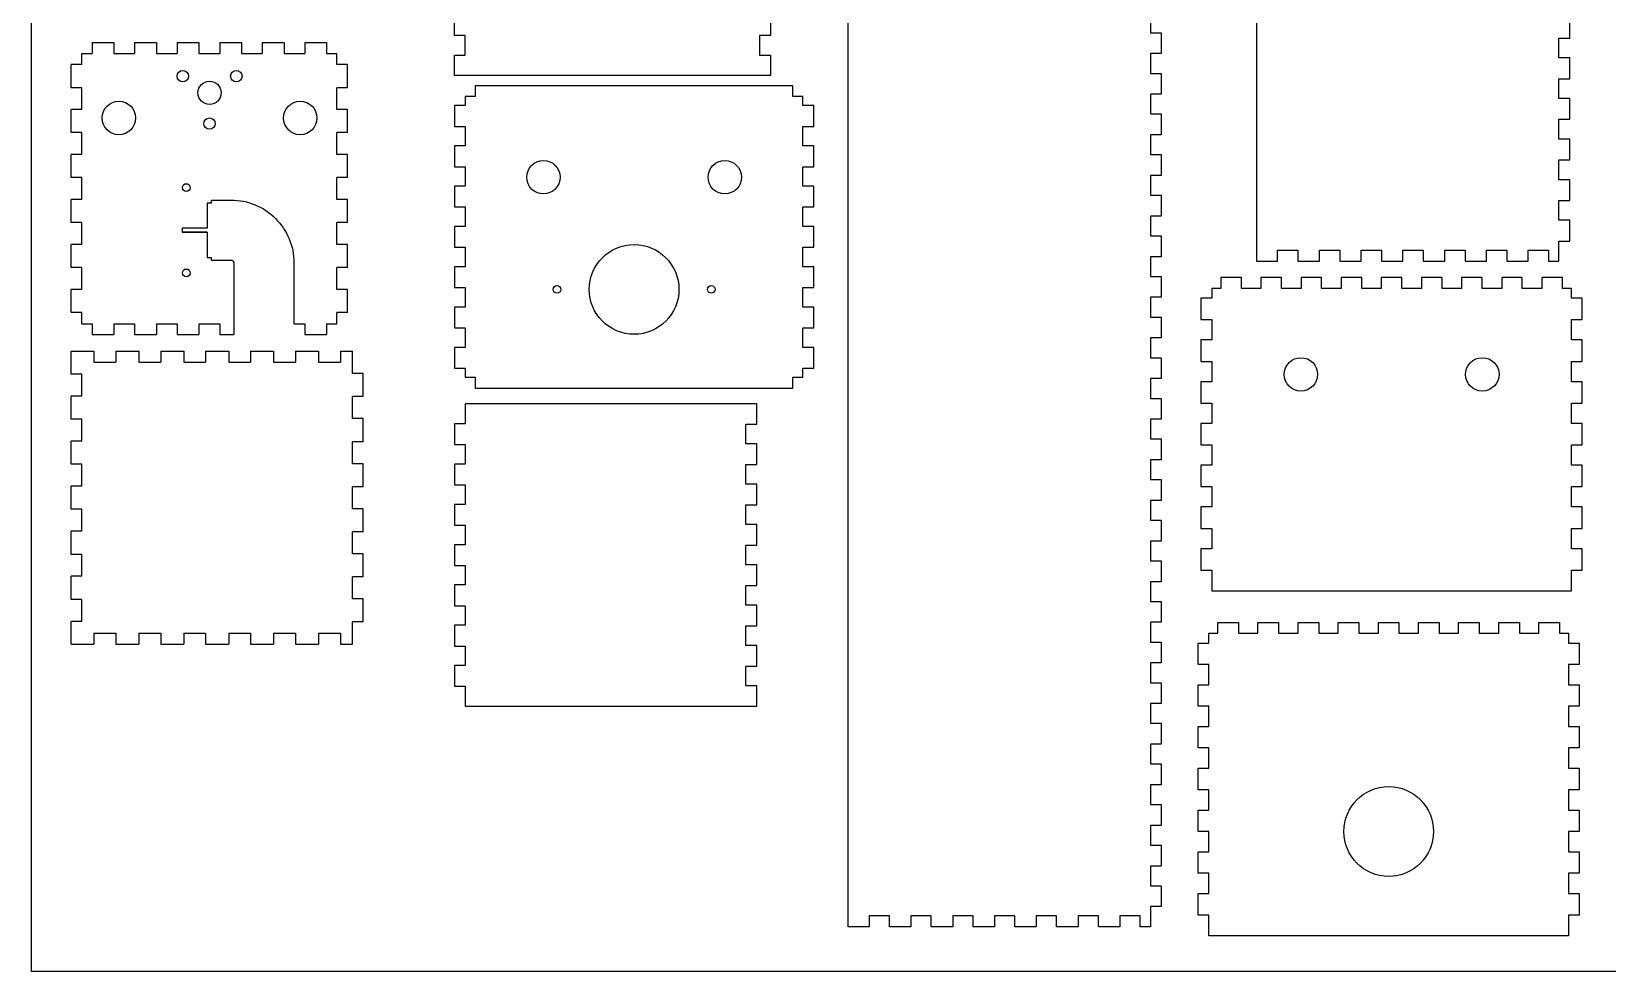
# Model space of a CAD drawing. Header units: millimetres. Extents: x -3740 to 1472, y -3901 to 3077.
# Drawn here: x -3740 to -3161, y 2236 to 2582 of the extents above; entities that cross this region are included whole.
import ezdxf

# ---------------------------------------------------------------- set-up
doc = ezdxf.new("R2010")
doc.units = ezdxf.units.MM
doc.layers.get('0').update_dxf_attribs({"true_color": 0xe7f0ff})
doc.layers.add('test', color=4, linetype='Continuous')

msp = doc.modelspace()

# ---------------------------------------------------------------- linework, layer by layer
for p, q in [((-3675.522, 2518.677), (-3675.522, 2509.427)), ((-3675.522, 2509.427), (-3684.772, 2509.427)), ((-3675.522, 2507.927), (-3684.772, 2507.927)), ((-3675.522, 2507.927), (-3675.522, 2498.677))]:
    msp.add_line(p, q)
at = {"color": 5}
for p, q in [((-3302.831, 2487.273), (-3306.11, 2487.273)), ((-3306.11, 2487.273), (-3306.11, 2483.693)), ((-3295.252, 2491.273), (-3302.831, 2491.273)), ((-3302.831, 2491.273), (-3302.831, 2487.273)), ((-3295.252, 2487.273), (-3295.252, 2491.273)), ((-3288.073, 2487.273), (-3295.252, 2487.273)), ((-3280.494, 2491.273), (-3288.073, 2491.273)), ((-3288.073, 2491.273), (-3288.073, 2487.273)), ((-3280.494, 2487.273), (-3280.494, 2491.273)), ((-3273.315, 2487.273), (-3280.494, 2487.273)), ((-3265.736, 2491.273), (-3273.315, 2491.273)), ((-3273.315, 2491.273), (-3273.315, 2487.273)), ((-3265.736, 2487.273), (-3265.736, 2491.273)), ((-3258.558, 2487.273), (-3265.736, 2487.273)), ((-3250.978, 2491.273), (-3258.558, 2491.273)), ((-3258.558, 2491.273), (-3258.558, 2487.273)), ((-3250.978, 2487.273), (-3250.978, 2491.273)), ((-3243.8, 2487.273), (-3250.978, 2487.273)), ((-3236.221, 2491.273), (-3243.8, 2491.273)), ((-3243.8, 2491.273), (-3243.8, 2487.273)), ((-3236.221, 2487.273), (-3236.221, 2491.273)), ((-3229.042, 2487.273), (-3236.221, 2487.273)), ((-3221.463, 2491.273), (-3229.042, 2491.273)), ((-3229.042, 2491.273), (-3229.042, 2487.273)), ((-3221.463, 2487.273), (-3221.463, 2491.273)), ((-3214.284, 2487.273), (-3221.463, 2487.273)), ((-3206.705, 2491.273), (-3214.284, 2491.273)), ((-3214.284, 2491.273), (-3214.284, 2487.273)), ((-3206.705, 2487.273), (-3206.705, 2491.273)), ((-3199.526, 2487.273), (-3206.705, 2487.273)), ((-3191.947, 2491.273), (-3199.526, 2491.273)), ((-3199.526, 2491.273), (-3199.526, 2487.273)), ((-3191.947, 2487.273), (-3191.947, 2491.273)), ((-3184.768, 2487.273), (-3191.947, 2487.273)), ((-3177.189, 2491.273), (-3184.768, 2491.273)), ((-3184.768, 2491.273), (-3184.768, 2487.273)), ((-3177.189, 2487.273), (-3177.189, 2491.273)), ((-3173.91, 2487.273), (-3177.189, 2487.273)), ((-3173.91, 2483.693), (-3173.91, 2487.273)), ((-3306.11, 2483.693), (-3310.11, 2483.693)), ((-3310.11, 2483.693), (-3310.11, 2475.813)), ((-3169.91, 2483.693), (-3173.91, 2483.693)), ((-3169.91, 2475.813), (-3169.91, 2483.693)), ((-3310.11, 2475.813), (-3306.11, 2475.813)), ((-3306.11, 2475.813), (-3306.11, 2468.333)), ((-3173.91, 2468.333), (-3173.91, 2475.813)), ((-3173.91, 2475.813), (-3169.91, 2475.813)), ((-3306.11, 2468.333), (-3310.11, 2468.333)), ((-3310.11, 2468.333), (-3310.11, 2460.453)), ((-3169.91, 2468.333), (-3173.91, 2468.333)), ((-3169.91, 2460.453), (-3169.91, 2468.333)), ((-3310.11, 2460.453), (-3306.11, 2460.453)), ((-3306.11, 2460.453), (-3306.11, 2452.973)), ((-3173.91, 2452.973), (-3173.91, 2460.453)), ((-3173.91, 2460.453), (-3169.91, 2460.453)), ((-3306.11, 2452.973), (-3310.11, 2452.973)), ((-3310.11, 2452.973), (-3310.11, 2445.093)), ((-3169.91, 2452.973), (-3173.91, 2452.973)), ((-3169.91, 2445.093), (-3169.91, 2452.973)), ((-3310.11, 2445.093), (-3306.11, 2445.093)), ((-3306.11, 2445.093), (-3306.11, 2437.613)), ((-3173.91, 2437.613), (-3173.91, 2445.093)), ((-3173.91, 2445.093), (-3169.91, 2445.093)), ((-3306.11, 2437.613), (-3310.11, 2437.613)), ((-3310.11, 2437.613), (-3310.11, 2429.733)), ((-3169.91, 2437.613), (-3173.91, 2437.613)), ((-3169.91, 2429.733), (-3169.91, 2437.613)), ((-3310.11, 2429.733), (-3306.11, 2429.733)), ((-3306.11, 2429.733), (-3306.11, 2422.253)), ((-3173.91, 2422.253), (-3173.91, 2429.733)), ((-3173.91, 2429.733), (-3169.91, 2429.733)), ((-3306.11, 2422.253), (-3310.11, 2422.253)), ((-3310.11, 2422.253), (-3310.11, 2414.373)), ((-3169.91, 2422.253), (-3173.91, 2422.253)), ((-3169.91, 2414.373), (-3169.91, 2422.253)), ((-3310.11, 2414.373), (-3306.11, 2414.373)), ((-3306.11, 2414.373), (-3306.11, 2406.893)), ((-3173.91, 2406.893), (-3173.91, 2414.373)), ((-3173.91, 2414.373), (-3169.91, 2414.373)), ((-3306.11, 2406.893), (-3310.11, 2406.893)), ((-3310.11, 2406.893), (-3310.11, 2399.013)), ((-3169.91, 2406.893), (-3173.91, 2406.893)), ((-3169.91, 2399.013), (-3169.91, 2406.893)), ((-3310.11, 2399.013), (-3306.11, 2399.013)), ((-3306.11, 2399.013), (-3306.11, 2391.533)), ((-3173.91, 2391.533), (-3173.91, 2399.013)), ((-3173.91, 2399.013), (-3169.91, 2399.013)), ((-3306.11, 2391.533), (-3310.11, 2391.533)), ((-3310.11, 2391.533), (-3310.11, 2383.653)), ((-3169.91, 2391.533), (-3173.91, 2391.533)), ((-3169.91, 2383.653), (-3169.91, 2391.533)), ((-3310.11, 2383.653), (-3306.11, 2383.653)), ((-3306.11, 2383.653), (-3306.11, 2376.073)), ((-3173.91, 2376.073), (-3173.91, 2383.653)), ((-3173.91, 2383.653), (-3169.91, 2383.653)), ((-3306.11, 2376.073), (-3173.91, 2376.073))]:
    msp.add_line(p, q, dxfattribs=at)
at = {"color": 4}
for p, q in [((-3643.681, 2474.274), (-3639.668, 2474.274)), ((-3639.668, 2474.274), (-3639.668, 2470.274))]:
    msp.add_line(p, q, dxfattribs=at)
at = {"color": 5}
for points in [[(-3289.721, 3057.484), (-3289.721, 2497.283), (-3281.942, 2497.283), (-3281.942, 2501.283), (-3274.461, 2501.283), (-3274.461, 2497.283), (-3266.581, 2497.283), (-3266.581, 2501.283), (-3259.101, 2501.283), (-3259.101, 2497.283), (-3251.221, 2497.283), (-3251.221, 2501.283), (-3243.741, 2501.283), (-3243.741, 2497.283), (-3235.861, 2497.283), (-3235.861, 2501.283), (-3228.381, 2501.283), (-3228.381, 2497.283), (-3220.502, 2497.283), (-3220.502, 2501.283), (-3213.022, 2501.283), (-3213.022, 2497.283), (-3205.142, 2497.283), (-3205.142, 2501.283), (-3197.662, 2501.283), (-3197.662, 2497.283), (-3189.782, 2497.283), (-3189.782, 2501.283), (-3182.302, 2501.283), (-3182.302, 2497.283), (-3178.522, 2497.283), (-3178.522, 2504.653), (-3174.522, 2504.653), (-3174.522, 2512.322), (-3178.522, 2512.322), (-3178.522, 2519.592), (-3174.522, 2519.592), (-3174.522, 2527.261), (-3178.522, 2527.261), (-3178.522, 2534.53), (-3174.522, 2534.53), (-3174.522, 2542.2), (-3178.522, 2542.2), (-3178.522, 2549.469), (-3174.522, 2549.469), (-3174.522, 2557.138), (-3178.522, 2557.138), (-3178.522, 2564.408), (-3174.522, 2564.408), (-3174.522, 2572.077), (-3178.522, 2572.077), (-3178.522, 2579.346), (-3174.522, 2579.346), (-3174.522, 2587.016)], [(-3328.706, 2588.564), (-3328.706, 2581.294), (-3324.706, 2581.294), (-3324.706, 2573.625), (-3328.706, 2573.625), (-3328.706, 2566.356), (-3324.706, 2566.356), (-3324.706, 2558.686), (-3328.706, 2558.686), (-3328.706, 2551.417), (-3324.706, 2551.417), (-3324.706, 2543.748), (-3328.706, 2543.748), (-3328.706, 2536.478), (-3324.706, 2536.478), (-3324.706, 2528.809), (-3328.706, 2528.809), (-3328.706, 2521.54), (-3324.706, 2521.54), (-3324.706, 2513.87), (-3328.706, 2513.87), (-3328.706, 2506.601), (-3324.706, 2506.601), (-3324.706, 2498.932), (-3328.706, 2498.932), (-3328.706, 2491.663), (-3324.706, 2491.663), (-3324.706, 2483.993), (-3328.706, 2483.993), (-3328.706, 2476.724), (-3324.706, 2476.724), (-3324.706, 2469.054), (-3328.706, 2469.054), (-3328.706, 2461.785), (-3324.706, 2461.785), (-3324.706, 2454.115), (-3328.706, 2454.115), (-3328.706, 2446.846), (-3324.706, 2446.846), (-3324.706, 2439.177), (-3328.706, 2439.177), (-3328.706, 2431.908), (-3324.706, 2431.908), (-3324.706, 2424.238), (-3328.706, 2424.238), (-3328.706, 2416.969), (-3324.706, 2416.969), (-3324.706, 2409.3), (-3328.706, 2409.3), (-3328.706, 2402.03), (-3324.706, 2402.03), (-3324.706, 2394.361), (-3328.706, 2394.361), (-3328.706, 2387.092), (-3324.706, 2387.092), (-3324.706, 2379.422), (-3328.706, 2379.422), (-3328.706, 2372.153), (-3324.706, 2372.153), (-3324.706, 2364.484), (-3328.706, 2364.484), (-3328.706, 2357.214), (-3324.706, 2357.214), (-3324.706, 2349.545), (-3328.706, 2349.545), (-3328.706, 2342.276), (-3324.706, 2342.276), (-3324.706, 2334.606), (-3328.706, 2334.606), (-3328.706, 2327.337), (-3324.706, 2327.337), (-3324.706, 2319.668), (-3328.706, 2319.668), (-3328.706, 2312.398), (-3324.706, 2312.398), (-3324.706, 2304.729), (-3328.706, 2304.729), (-3328.706, 2297.46), (-3324.706, 2297.46), (-3324.706, 2289.79), (-3328.706, 2289.79), (-3328.706, 2282.521), (-3324.706, 2282.521), (-3324.706, 2274.852), (-3328.706, 2274.852), (-3328.706, 2267.582), (-3324.706, 2267.582), (-3324.706, 2259.913), (-3328.706, 2259.913), (-3328.706, 2252.543), (-3332.486, 2252.543), (-3332.486, 2256.544), (-3339.966, 2256.544), (-3339.966, 2252.543), (-3347.846, 2252.543), (-3347.846, 2256.544), (-3355.326, 2256.544), (-3355.326, 2252.543), (-3363.206, 2252.543), (-3363.206, 2256.544), (-3370.686, 2256.544), (-3370.686, 2252.543), (-3378.566, 2252.543), (-3378.566, 2256.544), (-3386.046, 2256.544), (-3386.046, 2252.543), (-3393.926, 2252.543), (-3393.926, 2256.544), (-3401.406, 2256.544), (-3401.406, 2252.543), (-3409.286, 2252.543), (-3409.286, 2256.544), (-3416.766, 2256.544), (-3416.766, 2252.543), (-3424.646, 2252.543), (-3424.646, 2256.544), (-3432.126, 2256.544), (-3432.126, 2252.543), (-3439.906, 2252.543), (-3439.906, 2812.744)]]:
    msp.add_lwpolyline(points, dxfattribs=at)
at = {"color": 2}
msp.add_lwpolyline([(-3468.472, 2587.916), (-3468.472, 2580.303), (-3472.472, 2580.303), (-3472.472, 2573.089), (-3468.472, 2573.089), (-3468.472, 2565.576), (-3584.672, 2565.576), (-3584.672, 2573.089), (-3580.672, 2573.089), (-3580.672, 2580.303), (-3584.672, 2580.303), (-3584.672, 2587.916)], dxfattribs=at)
at = {"color": 4}
for points in [[(-3721.622, 2573.724), (-3717.899, 2573.724)], [(-3721.622, 2569.558), (-3721.622, 2573.724)], [(-3717.899, 2577.724), (-3717.899, 2573.724)], [(-3717.899, 2577.724), (-3709.876, 2577.724)], [(-3709.876, 2577.724), (-3709.876, 2573.724)], [(-3709.876, 2573.724), (-3702.253, 2573.724)], [(-3702.253, 2577.724), (-3702.253, 2573.724)], [(-3702.253, 2577.724), (-3694.23, 2577.724)], [(-3694.23, 2577.724), (-3694.23, 2573.724)], [(-3694.23, 2573.724), (-3686.606, 2573.724)], [(-3686.606, 2577.724), (-3686.606, 2573.724)], [(-3686.606, 2577.724), (-3678.583, 2577.724)], [(-3678.583, 2577.724), (-3678.583, 2573.724)], [(-3678.583, 2573.724), (-3670.96, 2573.724)], [(-3670.96, 2577.724), (-3670.96, 2573.724)], [(-3670.96, 2577.724), (-3662.937, 2577.724)], [(-3662.937, 2577.724), (-3662.937, 2573.724)], [(-3662.937, 2573.724), (-3655.314, 2573.724)], [(-3655.314, 2577.724), (-3655.314, 2573.724)], [(-3655.314, 2577.724), (-3647.291, 2577.724)], [(-3647.291, 2577.724), (-3647.291, 2573.724)], [(-3647.291, 2573.724), (-3639.668, 2573.724)], [(-3639.668, 2577.724), (-3639.668, 2573.724)], [(-3639.668, 2577.724), (-3631.645, 2577.724)], [(-3631.645, 2577.724), (-3631.645, 2573.724)], [(-3631.645, 2573.724), (-3627.922, 2573.724)], [(-3627.922, 2569.558), (-3627.922, 2573.724)], [(-3725.622, 2561.093), (-3725.622, 2569.558)], [(-3721.622, 2569.558), (-3725.622, 2569.558)], [(-3623.922, 2569.558), (-3627.922, 2569.558)], [(-3623.922, 2561.093), (-3623.922, 2569.558)], [(-3721.622, 2561.093), (-3725.622, 2561.093)], [(-3721.622, 2553.028), (-3721.622, 2561.093)], [(-3627.922, 2553.028), (-3627.922, 2561.093)], [(-3623.922, 2561.093), (-3627.922, 2561.093)], [(-3725.622, 2544.562), (-3725.622, 2553.028)], [(-3721.622, 2553.028), (-3725.622, 2553.028)], [(-3623.922, 2553.028), (-3627.922, 2553.028)], [(-3623.922, 2544.562), (-3623.922, 2553.028)], [(-3721.622, 2544.562), (-3725.622, 2544.562)], [(-3721.622, 2536.497), (-3721.622, 2544.562)], [(-3627.922, 2536.497), (-3627.922, 2544.562)], [(-3623.922, 2544.562), (-3627.922, 2544.562)], [(-3725.622, 2528.032), (-3725.622, 2536.497)], [(-3721.622, 2536.497), (-3725.622, 2536.497)], [(-3623.922, 2536.497), (-3627.922, 2536.497)], [(-3623.922, 2528.032), (-3623.922, 2536.497)], [(-3721.622, 2528.032), (-3725.622, 2528.032)], [(-3721.622, 2519.966), (-3721.622, 2528.032)], [(-3627.922, 2519.966), (-3627.922, 2528.032)], [(-3623.922, 2528.032), (-3627.922, 2528.032)], [(-3725.622, 2511.501), (-3725.622, 2519.966)], [(-3721.622, 2519.966), (-3725.622, 2519.966)], [(-3623.922, 2519.966), (-3627.922, 2519.966)], [(-3623.922, 2511.501), (-3623.922, 2519.966)], [(-3721.622, 2511.501), (-3725.622, 2511.501)], [(-3721.622, 2503.435), (-3721.622, 2511.501)], [(-3627.922, 2503.435), (-3627.922, 2511.501)], [(-3623.922, 2511.501), (-3627.922, 2511.501)], [(-3725.622, 2494.97), (-3725.622, 2503.435)], [(-3721.622, 2503.435), (-3725.622, 2503.435)], [(-3623.922, 2503.435), (-3627.922, 2503.435)], [(-3623.922, 2494.97), (-3623.922, 2503.435)], [(-3721.622, 2494.97), (-3725.622, 2494.97)], [(-3721.622, 2486.905), (-3721.622, 2494.97)], [(-3627.922, 2486.905), (-3627.922, 2494.97)], [(-3623.922, 2494.97), (-3627.922, 2494.97)], [(-3725.622, 2478.439), (-3725.622, 2486.905)], [(-3721.622, 2486.905), (-3725.622, 2486.905)], [(-3623.922, 2486.905), (-3627.922, 2486.905)], [(-3623.922, 2478.439), (-3623.922, 2486.905)], [(-3721.622, 2478.439), (-3725.622, 2478.439)], [(-3721.622, 2474.274), (-3721.622, 2478.439)], [(-3627.922, 2474.274), (-3627.922, 2478.439)], [(-3623.922, 2478.439), (-3627.922, 2478.439)], [(-3721.622, 2474.274), (-3717.899, 2474.274)], [(-3717.899, 2474.274), (-3717.899, 2470.274)], [(-3717.899, 2470.274), (-3709.876, 2470.274)], [(-3709.876, 2474.274), (-3709.876, 2470.274)], [(-3709.876, 2474.274), (-3702.253, 2474.274)], [(-3702.253, 2474.274), (-3702.253, 2470.274)], [(-3702.253, 2470.274), (-3694.23, 2470.274)], [(-3694.23, 2474.274), (-3694.23, 2470.274)], [(-3694.23, 2474.274), (-3686.606, 2474.274)], [(-3686.606, 2474.274), (-3686.606, 2470.274)], [(-3686.606, 2470.274), (-3678.583, 2470.274)], [(-3678.583, 2474.274), (-3678.583, 2470.274)], [(-3678.583, 2474.274), (-3670.96, 2474.274)], [(-3670.96, 2474.274), (-3670.96, 2470.274)], [(-3670.96, 2470.274), (-3665.772, 2470.274)], [(-3643.681, 2474.274), (-3639.668, 2474.274)], [(-3639.668, 2474.274), (-3639.668, 2470.274)], [(-3639.668, 2470.274), (-3631.645, 2470.274)], [(-3631.645, 2474.274), (-3631.645, 2470.274)], [(-3631.645, 2474.274), (-3627.922, 2474.274)], [(-3725.622, 2464.136), (-3717.257, 2464.136)], [(-3725.622, 2455.751), (-3725.622, 2464.136)], [(-3717.257, 2464.136), (-3717.257, 2460.136)], [(-3709.191, 2464.136), (-3709.191, 2460.136)], [(-3709.191, 2464.136), (-3700.726, 2464.136)], [(-3700.726, 2464.136), (-3700.726, 2460.136)], [(-3692.66, 2464.136), (-3692.66, 2460.136)], [(-3692.66, 2464.136), (-3684.195, 2464.136)], [(-3684.195, 2464.136), (-3684.195, 2460.136)], [(-3676.13, 2464.136), (-3676.13, 2460.136)], [(-3676.13, 2464.136), (-3667.664, 2464.136)], [(-3667.664, 2464.136), (-3667.664, 2460.136)], [(-3659.599, 2464.136), (-3659.599, 2460.136)], [(-3659.599, 2464.136), (-3651.133, 2464.136)], [(-3651.133, 2464.136), (-3651.133, 2460.136)], [(-3643.068, 2464.136), (-3643.068, 2460.136)], [(-3643.068, 2464.136), (-3634.603, 2464.136)], [(-3634.603, 2464.136), (-3634.603, 2460.136)], [(-3626.537, 2464.136), (-3626.537, 2460.136)], [(-3626.537, 2464.136), (-3622.172, 2464.136)], [(-3622.172, 2455.952), (-3622.172, 2464.136)], [(-3717.257, 2460.136), (-3709.191, 2460.136)], [(-3700.726, 2460.136), (-3692.66, 2460.136)], [(-3684.195, 2460.136), (-3676.13, 2460.136)], [(-3667.664, 2460.136), (-3659.599, 2460.136)], [(-3651.133, 2460.136), (-3643.068, 2460.136)], [(-3634.603, 2460.136), (-3626.537, 2460.136)], [(-3721.622, 2455.751), (-3725.622, 2455.751)], [(-3721.622, 2447.667), (-3721.622, 2455.751)], [(-3618.172, 2455.952), (-3622.172, 2455.952)], [(-3618.172, 2447.467), (-3618.172, 2455.952)], [(-3725.622, 2439.182), (-3725.622, 2447.667)], [(-3721.622, 2447.667), (-3725.622, 2447.667)], [(-3622.172, 2439.382), (-3622.172, 2447.467)], [(-3618.172, 2447.467), (-3622.172, 2447.467)], [(-3721.622, 2439.182), (-3725.622, 2439.182)], [(-3721.622, 2431.098), (-3721.622, 2439.182)], [(-3618.172, 2439.382), (-3622.172, 2439.382)], [(-3618.172, 2430.898), (-3618.172, 2439.382)], [(-3725.622, 2422.613), (-3725.622, 2431.098)], [(-3721.622, 2431.098), (-3725.622, 2431.098)], [(-3622.172, 2422.813), (-3622.172, 2430.898)], [(-3618.172, 2430.898), (-3622.172, 2430.898)], [(-3721.622, 2422.613), (-3725.622, 2422.613)], [(-3721.622, 2414.528), (-3721.622, 2422.613)], [(-3618.172, 2422.813), (-3622.172, 2422.813)], [(-3618.172, 2414.329), (-3618.172, 2422.813)], [(-3725.622, 2406.044), (-3725.622, 2414.528)], [(-3721.622, 2414.528), (-3725.622, 2414.528)], [(-3622.172, 2406.244), (-3622.172, 2414.329)], [(-3618.172, 2414.329), (-3622.172, 2414.329)], [(-3721.622, 2406.044), (-3725.622, 2406.044)], [(-3721.622, 2397.959), (-3721.622, 2406.044)], [(-3618.172, 2406.244), (-3622.172, 2406.244)], [(-3618.172, 2397.759), (-3618.172, 2406.244)], [(-3725.622, 2389.475), (-3725.622, 2397.959)], [(-3721.622, 2397.959), (-3725.622, 2397.959)], [(-3622.172, 2389.675), (-3622.172, 2397.759)], [(-3618.172, 2397.759), (-3622.172, 2397.759)], [(-3721.622, 2389.475), (-3725.622, 2389.475)], [(-3721.622, 2381.39), (-3721.622, 2389.475)], [(-3618.172, 2389.675), (-3622.172, 2389.675)], [(-3618.172, 2381.19), (-3618.172, 2389.675)], [(-3725.622, 2372.905), (-3725.622, 2381.39)], [(-3721.622, 2381.39), (-3725.622, 2381.39)], [(-3622.172, 2373.105), (-3622.172, 2381.19)], [(-3618.172, 2381.19), (-3622.172, 2381.19)], [(-3721.622, 2372.905), (-3725.622, 2372.905)], [(-3721.622, 2364.821), (-3721.622, 2372.905)], [(-3618.172, 2373.105), (-3622.172, 2373.105)], [(-3618.172, 2364.621), (-3618.172, 2373.105)], [(-3725.622, 2356.436), (-3725.622, 2364.821)], [(-3721.622, 2364.821), (-3725.622, 2364.821)], [(-3622.172, 2356.436), (-3622.172, 2364.621)], [(-3618.172, 2364.621), (-3622.172, 2364.621)], [(-3717.257, 2360.436), (-3717.257, 2356.436)], [(-3717.257, 2360.436), (-3709.191, 2360.436)], [(-3709.191, 2360.436), (-3709.191, 2356.436)], [(-3700.726, 2360.436), (-3700.726, 2356.436)], [(-3700.726, 2360.436), (-3692.66, 2360.436)], [(-3692.66, 2360.436), (-3692.66, 2356.436)], [(-3684.195, 2360.436), (-3684.195, 2356.436)], [(-3684.195, 2360.436), (-3676.13, 2360.436)], [(-3676.13, 2360.436), (-3676.13, 2356.436)], [(-3667.664, 2360.436), (-3667.664, 2356.436)], [(-3667.664, 2360.436), (-3659.599, 2360.436)], [(-3659.599, 2360.436), (-3659.599, 2356.436)], [(-3651.133, 2360.436), (-3651.133, 2356.436)], [(-3651.133, 2360.436), (-3643.068, 2360.436)], [(-3643.068, 2360.436), (-3643.068, 2356.436)], [(-3634.603, 2360.436), (-3634.603, 2356.436)], [(-3634.603, 2360.436), (-3626.537, 2360.436)], [(-3626.537, 2360.436), (-3626.537, 2356.436)], [(-3725.622, 2356.436), (-3717.257, 2356.436)], [(-3709.191, 2356.436), (-3700.726, 2356.436)], [(-3692.66, 2356.436), (-3684.195, 2356.436)], [(-3676.13, 2356.436), (-3667.664, 2356.436)], [(-3659.599, 2356.436), (-3651.133, 2356.436)], [(-3643.068, 2356.436), (-3634.603, 2356.436)], [(-3626.537, 2356.436), (-3622.172, 2356.436)]]:
    msp.add_lwpolyline(points, dxfattribs=at)
at = {"color": 3}
for points in [[(-3576.996, 2561.798), (-3576.996, 2557.797), (-3580.672, 2557.797), (-3580.672, 2554.484), (-3584.672, 2554.484), (-3584.672, 2546.871), (-3580.672, 2546.871), (-3580.672, 2539.658), (-3584.672, 2539.658), (-3584.672, 2532.044), (-3580.672, 2532.044), (-3580.672, 2524.831), (-3584.672, 2524.831), (-3584.672, 2517.217), (-3580.672, 2517.217), (-3580.672, 2510.004), (-3584.672, 2510.004), (-3584.672, 2502.391), (-3580.672, 2502.391), (-3580.672, 2495.178), (-3584.672, 2495.178), (-3584.672, 2487.564), (-3580.672, 2487.564), (-3580.672, 2480.351), (-3584.672, 2480.351), (-3584.672, 2472.737), (-3580.672, 2472.737), (-3580.672, 2465.524), (-3584.672, 2465.524), (-3584.672, 2457.911), (-3580.672, 2457.911), (-3580.672, 2454.597), (-3576.996, 2454.597), (-3576.996, 2450.597), (-3460.149, 2450.597), (-3460.149, 2454.597), (-3456.472, 2454.597), (-3456.472, 2457.911), (-3452.472, 2457.911), (-3452.472, 2465.524), (-3456.472, 2465.524), (-3456.472, 2472.737), (-3452.472, 2472.737), (-3452.472, 2480.351), (-3456.472, 2480.351), (-3456.472, 2487.564), (-3452.472, 2487.564), (-3452.472, 2495.178), (-3456.472, 2495.178), (-3456.472, 2502.391), (-3452.472, 2502.391), (-3452.472, 2510.004), (-3456.472, 2510.004), (-3456.472, 2517.217), (-3452.472, 2517.217), (-3452.472, 2524.831), (-3456.472, 2524.831), (-3456.472, 2532.044), (-3452.472, 2532.044), (-3452.472, 2539.658), (-3456.472, 2539.658), (-3456.472, 2546.871), (-3452.472, 2546.871), (-3452.472, 2554.484), (-3456.472, 2554.484), (-3456.472, 2557.797), (-3460.149, 2557.797), (-3460.149, 2561.798)], [(-3584.672, 2437.511), (-3584.672, 2429.898), (-3580.672, 2429.898), (-3580.672, 2422.685), (-3584.672, 2422.685), (-3584.672, 2415.071), (-3580.672, 2415.071), (-3580.672, 2407.858), (-3584.672, 2407.858), (-3584.672, 2400.245), (-3580.672, 2400.245), (-3580.672, 2393.031), (-3584.672, 2393.031), (-3584.672, 2385.418), (-3580.672, 2385.418), (-3580.672, 2378.205), (-3584.672, 2378.205), (-3584.672, 2370.591), (-3580.672, 2370.591), (-3580.672, 2363.378), (-3584.672, 2363.378), (-3584.672, 2355.765), (-3580.672, 2355.765), (-3580.672, 2348.551), (-3584.672, 2348.551), (-3584.672, 2340.938), (-3580.672, 2340.938), (-3580.672, 2333.625), (-3473.472, 2333.625), (-3473.472, 2341.138), (-3477.472, 2341.138), (-3477.472, 2348.352), (-3473.472, 2348.352), (-3473.472, 2355.965), (-3477.472, 2355.965), (-3477.472, 2363.178), (-3473.472, 2363.178), (-3473.472, 2370.792), (-3477.472, 2370.792), (-3477.472, 2378.005), (-3473.472, 2378.005), (-3473.472, 2385.618), (-3477.472, 2385.618), (-3477.472, 2392.832), (-3473.472, 2392.832), (-3473.472, 2400.445), (-3477.472, 2400.445), (-3477.472, 2407.658), (-3473.472, 2407.658), (-3473.472, 2415.272), (-3477.472, 2415.272), (-3477.472, 2422.485), (-3473.472, 2422.485), (-3473.472, 2430.098), (-3477.472, 2430.098), (-3477.472, 2437.312), (-3473.472, 2437.312), (-3473.472, 2444.825), (-3480.986, 2444.825), (-3580.672, 2444.825), (-3580.672, 2437.511)]]:
    msp.add_lwpolyline(points, close=True, dxfattribs=at)
msp.add_lwpolyline([(-3684.772, 2509.427), (-3684.772, 2507.927)])
at = {"color": 5}
msp.add_lwpolyline([(-3207.783, 2360.439), (-3200.604, 2360.439), (-3200.604, 2364.439), (-3193.025, 2364.439), (-3193.025, 2360.439), (-3185.846, 2360.439), (-3185.846, 2364.439), (-3178.267, 2364.439), (-3178.267, 2360.439), (-3174.988, 2360.439), (-3174.988, 2356.859), (-3170.988, 2356.859), (-3170.988, 2348.979), (-3174.988, 2348.979), (-3174.988, 2341.499), (-3170.988, 2341.499), (-3170.988, 2333.619), (-3174.988, 2333.619), (-3174.988, 2326.139), (-3170.988, 2326.139), (-3170.988, 2318.259), (-3174.988, 2318.259), (-3174.988, 2310.779), (-3170.988, 2310.779), (-3170.988, 2302.899), (-3174.988, 2302.899), (-3174.988, 2295.419), (-3170.988, 2295.419), (-3170.988, 2287.539), (-3174.988, 2287.539), (-3174.988, 2280.059), (-3170.988, 2280.059), (-3170.988, 2272.179), (-3174.988, 2272.179), (-3174.988, 2264.699), (-3170.988, 2264.699), (-3170.988, 2256.819), (-3174.988, 2256.819), (-3174.988, 2249.239), (-3307.188, 2249.239), (-3307.188, 2256.819), (-3311.188, 2256.819), (-3311.188, 2264.699), (-3307.188, 2264.699), (-3307.188, 2272.179), (-3311.188, 2272.179), (-3311.188, 2280.059), (-3307.188, 2280.059), (-3307.188, 2287.539), (-3311.188, 2287.539), (-3311.188, 2295.419), (-3307.188, 2295.419), (-3307.188, 2302.899), (-3311.188, 2302.899), (-3311.188, 2310.779), (-3307.188, 2310.779), (-3307.188, 2318.259), (-3311.188, 2318.259), (-3311.188, 2326.139), (-3307.188, 2326.139), (-3307.188, 2333.619), (-3311.188, 2333.619), (-3311.188, 2341.499), (-3307.188, 2341.499), (-3307.188, 2348.979), (-3311.188, 2348.979), (-3311.188, 2356.859), (-3307.188, 2356.859), (-3307.188, 2360.439), (-3303.909, 2360.439), (-3303.909, 2364.439), (-3296.33, 2364.439), (-3296.33, 2360.439), (-3289.151, 2360.439), (-3289.151, 2364.439), (-3281.572, 2364.439), (-3281.572, 2360.439), (-3274.393, 2360.439), (-3274.393, 2364.439), (-3266.814, 2364.439), (-3266.814, 2360.439), (-3259.635, 2360.439), (-3259.635, 2364.439), (-3252.056, 2364.439), (-3252.056, 2360.439), (-3244.878, 2360.439), (-3244.878, 2364.439), (-3237.299, 2364.439), (-3237.299, 2360.439), (-3230.12, 2360.439), (-3230.12, 2364.439), (-3222.541, 2364.439), (-3222.541, 2360.439), (-3215.362, 2360.439), (-3215.362, 2364.439), (-3207.783, 2364.439)], close=True, dxfattribs=at)
at = {"color": 4}
for centre, radius in [((-3674.697, 2559.199), 4.255), ((-3708.049, 2549.954), 6.148), ((-3641.345, 2549.954), 6.148)]:
    msp.add_circle(centre, radius, dxfattribs=at)
at = {"color": 3}
for centre, radius in [((-3551.924, 2528.178), 6.148), ((-3485.221, 2528.178), 6.148), ((-3518.572, 2486.901), 16.5), ((-3546.935, 2486.901), 1.42), ((-3490.21, 2486.901), 1.42)]:
    msp.add_circle(centre, radius, dxfattribs=at)
at = {"color": 5}
for centre, radius in [((-3273.362, 2455.654), 6.148), ((-3206.658, 2455.654), 6.148), ((-3241.088, 2287.543), 16.5)]:
    msp.add_circle(centre, radius, dxfattribs=at)
at = {"color": 4}
for points in [[(-3686.641, 2565.312), (-3686.641, 2564.155), (-3685.703, 2563.217), (-3684.546, 2563.217), (-3683.388, 2563.217), (-3682.45, 2564.155), (-3682.45, 2565.312), (-3682.45, 2566.47), (-3683.388, 2567.408), (-3684.546, 2567.408), (-3685.703, 2567.408), (-3686.641, 2566.47), (-3686.641, 2565.312), (-3686.641, 2565.312), (-3686.641, 2565.312), (-3686.641, 2565.312)], [(-3666.945, 2565.312), (-3666.945, 2564.155), (-3666.006, 2563.217), (-3664.849, 2563.217), (-3663.692, 2563.217), (-3662.753, 2564.155), (-3662.753, 2565.312), (-3662.753, 2566.47), (-3663.692, 2567.408), (-3664.849, 2567.408), (-3666.006, 2567.408), (-3666.945, 2566.47), (-3666.945, 2565.312), (-3666.945, 2565.312), (-3666.945, 2565.312), (-3666.945, 2565.312)], [(-3676.793, 2547.888), (-3676.793, 2546.73), (-3675.855, 2545.792), (-3674.697, 2545.792), (-3673.54, 2545.792), (-3672.602, 2546.73), (-3672.602, 2547.888), (-3672.602, 2549.045), (-3673.54, 2549.983), (-3674.697, 2549.983), (-3675.855, 2549.983), (-3676.793, 2549.045), (-3676.793, 2547.888), (-3676.793, 2547.888), (-3676.793, 2547.888), (-3676.793, 2547.888)]]:
    msp.add_open_spline(points, degree=3, knots=[0, 0, 0, 0, 1, 1, 1, 2, 2, 2, 3, 3, 3, 4, 4, 4, 5, 5, 5, 5], dxfattribs=at)
at = {"layer": 'test'}
for p, q in [((-3674.022, 2518.677), (-3675.522, 2518.677)), ((-3675.522, 2498.677), (-3674.022, 2498.677))]:
    msp.add_line(p, q, dxfattribs=at)
msp.add_lwpolyline([(-3740.166, 3077.069), (-2581.166, 3077.069), (-2581.166, 2236.069), (-3740.166, 2236.069)], close=True, dxfattribs=at)
for points in [[(-3675.522, 2518.677), (-3675.522, 2509.427), (-3684.772, 2509.427), (-3684.772, 2507.927), (-3675.522, 2507.927), (-3675.522, 2498.677)], [(-3674.022, 2518.677), (-3674.022, 2519.768)], [(-3674.022, 2497.677), (-3674.022, 2498.677)]]:
    msp.add_lwpolyline(points, dxfattribs=at)
for points in [[(-3674.022, 2519.768), (-3666.772, 2519.768, -0.4142136), (-3643.681, 2496.677), (-3643.681, 2474.274)], [(-3674.022, 2497.677), (-3666.772, 2497.677, -0.4142136), (-3665.772, 2496.677), (-3665.772, 2470.274)]]:
    msp.add_lwpolyline(points, format="xyb", dxfattribs=at)
for centre in [(-3683.238, 2524.373), (-3683.238, 2492.982)]:
    msp.add_circle(centre, 1.42, dxfattribs=at)

doc.saveas('drawing.dxf')
